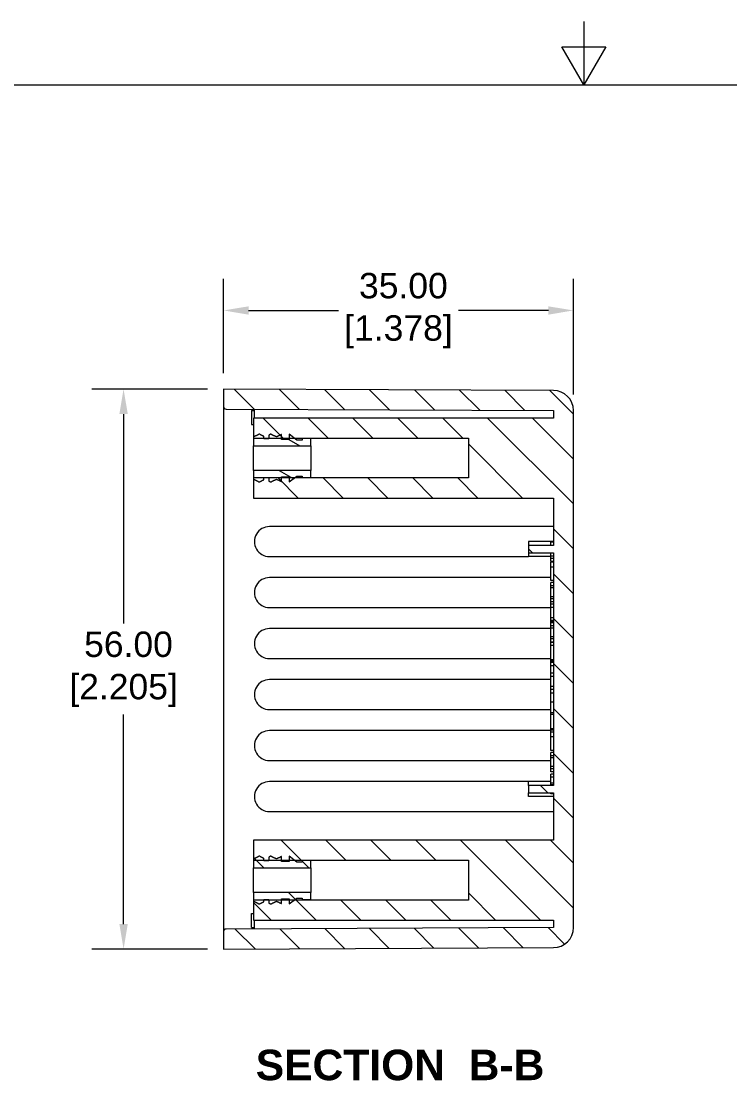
# Model space of a CAD drawing. Header units: millimetres. Extents: x 13 to 546, y 6 to 425.
# Drawn here: x 223.1 to 294, y 318.3 to 425.4 of the extents above; entities that cross this region are included whole.
import ezdxf

# ---------------------------------------------------------------- set-up
doc = ezdxf.new("R2010")
doc.units = ezdxf.units.MM
for name, color, linetype, lineweight in [('Dimension (ANSI)', 7, 'Continuous', 9), ('Hatch (ANSI)', 7, 'Continuous', 9), ('Sketch Geometry (ANSI)', 7, 'Continuous', 9), ('Symbol (ANSI)', 7, 'Continuous', 9), ('Visible (ANSI)', 7, 'Continuous', 18)]:
    doc.layers.add(name, color=color, linetype=linetype, lineweight=lineweight)
doc.styles.add('Label Text (ANSI)', font='ARIALBD.TTF')
doc.styles.add('Note Text (ANSI)', font='ARIAL.TTF')
doc.dimstyles.new('Default - mm (ANSI)', dxfattribs={"dimtxt": 2.54, "dimasz": 2.5, "dimexe": 3.175, "dimexo": 1.6002, "dimgap": 0.8, "dimtad": 0, "dimtih": 1, "dimtoh": 1, "dimrnd": 1e-08, "dimzin": 4, "dimdsep": 46, "dimtxsty": 'Note Text (ANSI)', "dimcen": 0.09, "dimdle": 10, "dimclrd": 256, "dimclre": 256, "dimclrt": 256, "dimadec": 1, "dimazin": 0, "dimtfac": 1.2, "dimtofl": 0, "dimtmove": 0, "dimatfit": 3, "dimfxl": 0, "dimtolj": 1, "dimtzin": 0, "dimlwd": -1, "dimlwe": -1, "dimarcsym": 0})
pattern_1 = [(315, (0, 0), (2.245064, 2.245064), [])]

# ---------------------------------------------------------------- blocks, each defined once
blk = doc.blocks.new('*D6')
at = {"layer": 'Defpoints', "color": 0}
for p in [(243.36, 396.55), (243.36, 388.69), (278.36, 386.55)]:
    blk.add_point(p, dxfattribs=at)
at = {"layer": 'Dimension (ANSI)'}
for p, q in [((243.36, 390.29), (243.36, 399.72)), ((278.36, 388.15), (278.36, 399.72)), ((245.86, 396.55), (254.87, 396.55)), ((275.86, 396.55), (266.85, 396.55))]:
    blk.add_line(p, q, dxfattribs=at)
for points in [[(245.86, 396.96), (245.86, 396.13), (243.36, 396.55)], [(275.86, 396.96), (275.86, 396.13), (278.36, 396.55)]]:
    blk.add_solid(points, dxfattribs=at)
at = {"layer": 'Dimension (ANSI)', "insert": (260.86, 400.3), "char_height": 2.54, "attachment_point": 2, "style": 'Note Text (ANSI)'}
blk.add_mtext('\\A1; 35.00\\P[1.378]', dxfattribs=at)
blk = doc.blocks.new('*D7')
at = {"layer": 'Defpoints', "color": 0}
for p in [(243.36, 388.69), (233.36, 332.69), (243.36, 332.69)]:
    blk.add_point(p, dxfattribs=at)
at = {"layer": 'Dimension (ANSI)'}
for p, q in [((241.76, 388.69), (230.19, 388.69)), ((233.36, 386.19), (233.36, 365.24)), ((233.36, 335.19), (233.36, 356.14)), ((241.76, 332.69), (230.19, 332.69))]:
    blk.add_line(p, q, dxfattribs=at)
for points in [[(232.94, 386.19), (233.78, 386.19), (233.36, 388.69)], [(232.94, 335.19), (233.78, 335.19), (233.36, 332.69)]]:
    blk.add_solid(points, dxfattribs=at)
at = {"layer": 'Dimension (ANSI)', "insert": (233.36, 364.44), "char_height": 2.54, "attachment_point": 2, "style": 'Note Text (ANSI)'}
blk.add_mtext('\\A1; 56.00\\P[2.205]', dxfattribs=at)
blk = doc.blocks.new('Borders Default Border')
at = {"layer": 'Sketch Geometry (ANSI)', "flags": 128}
for points in [[(279.4, 425.45), (279.4, 419.1), (277.2, 422.91), (281.6, 422.91), (279.4, 419.1)], [(19.05, 12.7), (19.05, 419.1), (539.75, 419.1), (539.75, 12.7), (19.05, 12.7)]]:
    blk.add_lwpolyline(points, dxfattribs=at)

msp = doc.modelspace()

# ---------------------------------------------------------------- hatches: boundary and pattern name
at = {"layer": 'Hatch (ANSI)'}
h = msp.add_hatch(dxfattribs=at)
h.set_pattern_fill('ANSI31', color=256, scale=25.4, angle=-90, style=0)
h.set_pattern_definition(pattern_1)
edge = h.paths.add_edge_path()
edge.add_ellipse((276.361, 334.834), major_axis=(0.009, -2), ratio=1, start_angle=0, end_angle=89.75)
edge.add_line((278.361, 334.834), (278.361, 335.842))
edge.add_line((278.361, 335.842), (278.361, 337.834))
edge.add_line((278.361, 337.834), (278.361, 339.584))
edge.add_line((278.361, 339.584), (278.361, 348.508))
edge.add_line((278.361, 348.508), (278.361, 372.404))
edge.add_line((278.361, 372.404), (278.361, 372.844))
edge.add_line((278.361, 372.844), (278.361, 373.053))
edge.add_line((278.361, 373.053), (278.361, 381.796))
edge.add_line((278.361, 381.796), (278.361, 383.546))
edge.add_line((278.361, 383.546), (278.361, 385.537))
edge.add_line((278.361, 385.537), (278.361, 386.546))
edge.add_ellipse((276.361, 386.546), major_axis=(2, 0), ratio=1, start_angle=0, end_angle=89.75)
edge.add_line((276.37, 388.546), (273.861, 388.557))
edge.add_line((273.861, 388.557), (248.611, 388.667))
edge.add_line((248.611, 388.667), (243.361, 388.69))
edge.add_line((243.361, 388.69), (243.361, 386.939))
edge.add_ellipse((243.611, 386.939), major_axis=(-0.25, 0), ratio=1, start_angle=0, end_angle=89.75)
edge.add_line((243.61, 386.689), (246.461, 386.676))
edge.add_line((246.461, 386.676), (247.961, 386.67))
edge.add_line((247.961, 386.67), (248.611, 386.667))
edge.add_line((248.611, 386.667), (273.861, 386.557))
edge.add_line((273.861, 386.557), (276.361, 386.546))
edge.add_line((276.361, 386.546), (276.361, 386.232))
edge.add_line((276.361, 386.232), (276.361, 385.79))
edge.add_line((276.361, 385.79), (273.861, 385.79))
edge.add_line((273.861, 385.79), (248.611, 385.79))
edge.add_line((248.611, 385.79), (246.457, 385.79))
edge.add_line((246.457, 385.79), (246.361, 385.79))
edge.add_line((246.361, 385.79), (246.361, 385.132))
edge.add_line((246.361, 385.132), (246.361, 384.14))
edge.add_line((246.361, 384.14), (246.361, 383.918))
edge.add_line((246.361, 383.918), (246.361, 383.911))
edge.add_line((246.361, 383.911), (246.361, 383.784))
edge.add_line((246.361, 383.784), (246.448, 383.784))
edge.add_line((246.448, 383.784), (247.089, 383.784))
edge.add_line((247.089, 383.784), (247.377, 383.784))
edge.add_line((247.377, 383.784), (247.885, 383.784))
edge.add_line((247.885, 383.784), (248.237, 383.784))
edge.add_line((248.237, 383.784), (248.611, 383.784))
edge.add_line((248.611, 383.784), (249.155, 383.784))
edge.add_line((249.155, 383.784), (249.917, 383.784))
edge.add_line((249.917, 383.784), (250.425, 383.784))
edge.add_line((250.425, 383.784), (267.861, 383.784))
edge.add_line((267.861, 383.784), (267.861, 381.796))
edge.add_line((267.861, 381.796), (267.861, 379.796))
edge.add_line((267.861, 379.796), (250.425, 379.796))
edge.add_line((250.425, 379.796), (249.917, 379.796))
edge.add_line((249.917, 379.796), (249.155, 379.796))
edge.add_line((249.155, 379.796), (249.077, 379.796))
edge.add_line((249.077, 379.796), (248.611, 379.796))
edge.add_line((248.611, 379.796), (247.929, 379.796))
edge.add_line((247.929, 379.796), (247.885, 379.796))
edge.add_line((247.885, 379.796), (247.377, 379.796))
edge.add_line((247.377, 379.796), (246.781, 379.796))
edge.add_line((246.781, 379.796), (246.431, 379.796))
edge.add_line((246.431, 379.796), (246.361, 379.796))
edge.add_line((246.361, 379.796), (246.361, 379.669))
edge.add_line((246.361, 379.669), (246.361, 379.661))
edge.add_line((246.361, 379.661), (246.361, 379.44))
edge.add_line((246.361, 379.44), (246.361, 377.79))
edge.add_line((246.361, 377.79), (246.422, 377.79))
edge.add_line((246.422, 377.79), (248.611, 377.79))
edge.add_line((248.611, 377.79), (273.861, 377.79))
edge.add_line((273.861, 377.79), (276.361, 377.79))
edge.add_line((276.361, 377.79), (276.361, 374.94))
edge.add_line((276.361, 374.94), (276.361, 373.44))
edge.add_line((276.361, 373.44), (276.361, 373.375))
edge.add_line((276.361, 373.375), (276.361, 373.053))
edge.add_line((276.361, 373.053), (276.111, 373.053))
edge.add_line((276.111, 373.053), (273.861, 373.053))
edge.add_line((273.861, 373.053), (273.861, 372.326))
edge.add_line((273.861, 372.326), (276.111, 372.326))
edge.add_line((276.111, 372.326), (276.361, 372.326))
edge.add_line((276.361, 372.326), (276.361, 372.223))
edge.add_line((276.361, 372.223), (276.361, 371.966))
edge.add_line((276.361, 371.966), (276.361, 371.94))
edge.add_line((276.361, 371.94), (276.361, 371.757))
edge.add_line((276.361, 371.757), (276.361, 371.448))
edge.add_line((276.361, 371.448), (276.361, 371.364))
edge.add_line((276.361, 371.364), (276.361, 370.898))
edge.add_line((276.361, 370.898), (276.361, 370.894))
edge.add_line((276.361, 370.894), (276.361, 370.08))
edge.add_line((276.361, 370.08), (276.361, 370.074))
edge.add_line((276.361, 370.074), (276.361, 369.84))
edge.add_line((276.361, 369.84), (276.361, 369.551))
edge.add_line((276.361, 369.551), (276.361, 369.332))
edge.add_line((276.361, 369.332), (276.361, 369.01))
edge.add_line((276.361, 369.01), (276.361, 368.801))
edge.add_line((276.361, 368.801), (276.361, 368.557))
edge.add_line((276.361, 368.557), (276.361, 368.293))
edge.add_line((276.361, 368.293), (276.361, 368.181))
edge.add_line((276.361, 368.181), (276.361, 367.923))
edge.add_line((276.361, 367.923), (276.361, 367.827))
edge.add_line((276.361, 367.827), (276.361, 367.824))
edge.add_line((276.361, 367.824), (276.361, 367.715))
edge.add_line((276.361, 367.715), (276.361, 367.405))
edge.add_line((276.361, 367.405), (276.361, 367.187))
edge.add_line((276.361, 367.187), (276.361, 367.009))
edge.add_line((276.361, 367.009), (276.361, 367.004))
edge.add_line((276.361, 367.004), (276.361, 366.902))
edge.add_line((276.361, 366.902), (276.361, 366.844))
edge.add_line((276.361, 366.844), (276.361, 366.84))
edge.add_line((276.361, 366.84), (276.361, 366.48))
edge.add_line((276.361, 366.48), (276.361, 366.014))
edge.add_line((276.361, 366.014), (276.361, 365.976))
edge.add_line((276.361, 365.976), (276.361, 365.827))
edge.add_line((276.361, 365.827), (276.361, 365.729))
edge.add_line((276.361, 365.729), (276.361, 365.671))
edge.add_line((276.361, 365.671), (276.361, 365.541))
edge.add_line((276.361, 365.541), (276.361, 365.415))
edge.add_line((276.361, 365.415), (276.361, 365.323))
edge.add_line((276.361, 365.323), (276.361, 365.001))
edge.add_line((276.361, 365.001), (276.361, 364.802))
edge.add_line((276.361, 364.802), (276.361, 364.792))
edge.add_line((276.361, 364.792), (276.361, 364.74))
edge.add_line((276.361, 364.74), (276.361, 364.653))
edge.add_line((276.361, 364.653), (276.361, 364.548))
edge.add_line((276.361, 364.548), (276.361, 364.388))
edge.add_line((276.361, 364.388), (276.361, 364.368))
edge.add_line((276.361, 364.368), (276.361, 364.171))
edge.add_line((276.361, 364.171), (276.361, 364.082))
edge.add_line((276.361, 364.082), (276.361, 364.033))
edge.add_line((276.361, 364.033), (276.361, 363.914))
edge.add_line((276.361, 363.914), (276.361, 363.757))
edge.add_line((276.361, 363.757), (276.361, 363.705))
edge.add_line((276.361, 363.705), (276.361, 363.396))
edge.add_line((276.361, 363.396), (276.361, 363.359))
edge.add_line((276.361, 363.359), (276.361, 363.336))
edge.add_line((276.361, 363.336), (276.361, 363.335))
edge.add_line((276.361, 363.335), (276.361, 363.092))
edge.add_line((276.361, 363.092), (276.361, 363.075))
edge.add_line((276.361, 363.075), (276.361, 363.053))
edge.add_line((276.361, 363.053), (276.361, 363.015))
edge.add_line((276.361, 363.015), (276.361, 362.649))
edge.add_line((276.361, 362.649), (276.361, 362.647))
edge.add_line((276.361, 362.647), (276.361, 362.643))
edge.add_line((276.361, 362.643), (276.361, 362.606))
edge.add_line((276.361, 362.606), (276.361, 362.275))
edge.add_line((276.361, 362.275), (276.361, 362.273))
edge.add_line((276.361, 362.273), (276.361, 362.198))
edge.add_line((276.361, 362.198), (276.361, 362.145))
edge.add_line((276.361, 362.145), (276.361, 362.138))
edge.add_line((276.361, 362.138), (276.361, 361.999))
edge.add_line((276.361, 361.999), (276.361, 361.959))
edge.add_line((276.361, 361.959), (276.361, 361.933))
edge.add_line((276.361, 361.933), (276.361, 361.903))
edge.add_line((276.361, 361.903), (276.361, 361.901))
edge.add_line((276.361, 361.901), (276.361, 361.74))
edge.add_line((276.361, 361.74), (276.361, 361.664))
edge.add_line((276.361, 361.664), (276.361, 361.614))
edge.add_line((276.361, 361.614), (276.361, 361.484))
edge.add_line((276.361, 361.484), (276.361, 361.358))
edge.add_line((276.361, 361.358), (276.361, 361.239))
edge.add_line((276.361, 361.239), (276.361, 361.005))
edge.add_line((276.361, 361.005), (276.361, 360.758))
edge.add_line((276.361, 360.758), (276.361, 360.755))
edge.add_line((276.361, 360.755), (276.361, 360.751))
edge.add_line((276.361, 360.751), (276.361, 360.686))
edge.add_line((276.361, 360.686), (276.361, 360.683))
edge.add_line((276.361, 360.683), (276.361, 360.571))
edge.add_line((276.361, 360.571), (276.361, 360.291))
edge.add_line((276.361, 360.291), (276.361, 360.244))
edge.add_line((276.361, 360.244), (276.361, 360.207))
edge.add_line((276.361, 360.207), (276.361, 360.109))
edge.add_line((276.361, 360.109), (276.361, 360.015))
edge.add_line((276.361, 360.015), (276.361, 360.006))
edge.add_line((276.361, 360.006), (276.361, 359.977))
edge.add_line((276.361, 359.977), (276.361, 359.974))
edge.add_line((276.361, 359.974), (276.361, 359.948))
edge.add_line((276.361, 359.948), (276.361, 359.763))
edge.add_line((276.361, 359.763), (276.361, 359.73))
edge.add_line((276.361, 359.73), (276.361, 359.728))
edge.add_line((276.361, 359.728), (276.361, 359.713))
edge.add_line((276.361, 359.713), (276.361, 359.692))
edge.add_line((276.361, 359.692), (276.361, 359.64))
edge.add_line((276.361, 359.64), (276.361, 359.514))
edge.add_line((276.361, 359.514), (276.361, 359.245))
edge.add_line((276.361, 359.245), (276.361, 359.232))
edge.add_line((276.361, 359.232), (276.361, 359.226))
edge.add_line((276.361, 359.226), (276.361, 359.079))
edge.add_line((276.361, 359.079), (276.361, 359.042))
edge.add_line((276.361, 359.042), (276.361, 359.009))
edge.add_line((276.361, 359.009), (276.361, 358.932))
edge.add_line((276.361, 358.932), (276.361, 358.93))
edge.add_line((276.361, 358.93), (276.361, 358.92))
edge.add_line((276.361, 358.92), (276.361, 358.815))
edge.add_line((276.361, 358.815), (276.361, 358.802))
edge.add_line((276.361, 358.802), (276.361, 358.801))
edge.add_line((276.361, 358.801), (276.361, 358.645))
edge.add_line((276.361, 358.645), (276.361, 358.483))
edge.add_line((276.361, 358.483), (276.361, 358.477))
edge.add_line((276.361, 358.477), (276.361, 358.475))
edge.add_line((276.361, 358.475), (276.361, 358.425))
edge.add_line((276.361, 358.425), (276.361, 358.32))
edge.add_line((276.361, 358.32), (276.361, 358.267))
edge.add_line((276.361, 358.267), (276.361, 358.245))
edge.add_line((276.361, 358.245), (276.361, 358.146))
edge.add_line((276.361, 358.146), (276.361, 358.133))
edge.add_line((276.361, 358.133), (276.361, 357.974))
edge.add_line((276.361, 357.974), (276.361, 357.97))
edge.add_line((276.361, 357.97), (276.361, 357.898))
edge.add_line((276.361, 357.898), (276.361, 357.875))
edge.add_line((276.361, 357.875), (276.361, 357.671))
edge.add_line((276.361, 357.671), (276.361, 357.668))
edge.add_line((276.361, 357.668), (276.361, 357.539))
edge.add_line((276.361, 357.539), (276.361, 357.428))
edge.add_line((276.361, 357.428), (276.361, 357.376))
edge.add_line((276.361, 357.376), (276.361, 357.254))
edge.add_line((276.361, 357.254), (276.361, 357.036))
edge.add_line((276.361, 357.036), (276.361, 357.02))
edge.add_line((276.361, 357.02), (276.361, 356.781))
edge.add_line((276.361, 356.781), (276.361, 356.723))
edge.add_line((276.361, 356.723), (276.361, 356.713))
edge.add_line((276.361, 356.713), (276.361, 356.64))
edge.add_line((276.361, 356.64), (276.361, 356.504))
edge.add_line((276.361, 356.504), (276.361, 356.306))
edge.add_line((276.361, 356.306), (276.361, 356.26))
edge.add_line((276.361, 356.26), (276.361, 356.142))
edge.add_line((276.361, 356.142), (276.361, 356.066))
edge.add_line((276.361, 356.066), (276.361, 355.884))
edge.add_line((276.361, 355.884), (276.361, 355.627))
edge.add_line((276.361, 355.627), (276.361, 355.418))
edge.add_line((276.361, 355.418), (276.361, 355.108))
edge.add_line((276.361, 355.108), (276.361, 355.009))
edge.add_line((276.361, 355.009), (276.361, 354.89))
edge.add_line((276.361, 354.89), (276.361, 354.703))
edge.add_line((276.361, 354.703), (276.361, 354.585))
edge.add_line((276.361, 354.585), (276.361, 354.54))
edge.add_line((276.361, 354.54), (276.361, 354.371))
edge.add_line((276.361, 354.371), (276.361, 353.905))
edge.add_line((276.361, 353.905), (276.361, 353.902))
edge.add_line((276.361, 353.902), (276.361, 353.526))
edge.add_line((276.361, 353.526), (276.361, 353.22))
edge.add_line((276.361, 353.22), (276.361, 353.087))
edge.add_line((276.361, 353.087), (276.361, 353.081))
edge.add_line((276.361, 353.081), (276.361, 352.558))
edge.add_line((276.361, 352.558), (276.361, 352.34))
edge.add_line((276.361, 352.34), (276.361, 352.017))
edge.add_line((276.361, 352.017), (276.361, 351.808))
edge.add_line((276.361, 351.808), (276.361, 351.564))
edge.add_line((276.361, 351.564), (276.361, 351.54))
edge.add_line((276.361, 351.54), (276.361, 351.188))
edge.add_line((276.361, 351.188), (276.361, 350.931))
edge.add_line((276.361, 350.931), (276.361, 350.722))
edge.add_line((276.361, 350.722), (276.361, 350.412))
edge.add_line((276.361, 350.412), (276.361, 350.194))
edge.add_line((276.361, 350.194), (276.361, 349.889))
edge.add_line((276.361, 349.889), (276.361, 349.769))
edge.add_line((276.361, 349.769), (276.361, 349.44))
edge.add_line((276.361, 349.44), (276.361, 349.289))
edge.add_line((276.361, 349.289), (276.361, 349.214))
edge.add_line((276.361, 349.214), (276.361, 349.102))
edge.add_line((276.361, 349.102), (276.361, 349.053))
edge.add_line((276.361, 349.053), (276.111, 349.053))
edge.add_line((276.111, 349.053), (273.861, 349.053))
edge.add_line((273.861, 349.053), (273.861, 348.326))
edge.add_line((273.861, 348.326), (276.111, 348.326))
edge.add_line((276.111, 348.326), (276.361, 348.326))
edge.add_line((276.361, 348.326), (276.361, 348.222))
edge.add_line((276.361, 348.222), (276.361, 347.94))
edge.add_line((276.361, 347.94), (276.361, 346.44))
edge.add_line((276.361, 346.44), (276.361, 343.59))
edge.add_line((276.361, 343.59), (276.111, 343.59))
edge.add_line((276.111, 343.59), (273.861, 343.59))
edge.add_line((273.861, 343.59), (248.611, 343.59))
edge.add_line((248.611, 343.59), (246.361, 343.59))
edge.add_line((246.361, 343.59), (246.361, 341.94))
edge.add_line((246.361, 341.94), (246.361, 341.718))
edge.add_line((246.361, 341.718), (246.361, 341.711))
edge.add_line((246.361, 341.711), (246.361, 341.584))
edge.add_line((246.361, 341.584), (247.089, 341.584))
edge.add_line((247.089, 341.584), (247.377, 341.584))
edge.add_line((247.377, 341.584), (247.885, 341.584))
edge.add_line((247.885, 341.584), (248.237, 341.584))
edge.add_line((248.237, 341.584), (248.611, 341.584))
edge.add_line((248.611, 341.584), (249.155, 341.584))
edge.add_line((249.155, 341.584), (249.917, 341.584))
edge.add_line((249.917, 341.584), (250.425, 341.584))
edge.add_line((250.425, 341.584), (267.861, 341.584))
edge.add_line((267.861, 341.584), (267.861, 339.584))
edge.add_line((267.861, 339.584), (267.861, 337.596))
edge.add_line((267.861, 337.596), (250.425, 337.596))
edge.add_line((250.425, 337.596), (249.917, 337.596))
edge.add_line((249.917, 337.596), (249.155, 337.596))
edge.add_line((249.155, 337.596), (249.077, 337.596))
edge.add_line((249.077, 337.596), (248.611, 337.596))
edge.add_line((248.611, 337.596), (247.929, 337.596))
edge.add_line((247.929, 337.596), (247.885, 337.596))
edge.add_line((247.885, 337.596), (247.377, 337.596))
edge.add_line((247.377, 337.596), (246.781, 337.596))
edge.add_line((246.781, 337.596), (246.361, 337.596))
edge.add_line((246.361, 337.596), (246.361, 337.469))
edge.add_line((246.361, 337.469), (246.361, 337.461))
edge.add_line((246.361, 337.461), (246.361, 337.24))
edge.add_line((246.361, 337.24), (246.361, 336.248))
edge.add_line((246.361, 336.248), (246.361, 335.59))
edge.add_line((246.361, 335.59), (246.457, 335.59))
edge.add_line((246.457, 335.59), (248.611, 335.59))
edge.add_line((248.611, 335.59), (273.861, 335.59))
edge.add_line((273.861, 335.59), (276.111, 335.59))
edge.add_line((276.111, 335.59), (276.361, 335.59))
edge.add_line((276.361, 335.59), (276.361, 335.148))
edge.add_line((276.361, 335.148), (276.361, 334.834))
edge.add_line((276.361, 334.834), (276.111, 334.833))
edge.add_line((276.111, 334.833), (273.861, 334.823))
edge.add_line((273.861, 334.823), (247.961, 334.71))
edge.add_line((247.961, 334.71), (246.461, 334.703))
edge.add_line((246.461, 334.703), (246.234, 334.702))
edge.add_line((246.234, 334.702), (243.61, 334.691))
edge.add_ellipse((243.611, 334.441), major_axis=(-0.001, 0.25), ratio=1, start_angle=0, end_angle=89.75)
edge.add_line((243.361, 334.441), (243.361, 332.69))
edge.add_line((243.361, 332.69), (246.225, 332.702))
edge.add_line((246.225, 332.702), (246.47, 332.703))
edge.add_line((246.47, 332.703), (273.861, 332.823))
edge.add_line((273.861, 332.823), (276.111, 332.833))
edge.add_line((276.111, 332.833), (276.37, 332.834))
h = msp.add_hatch(dxfattribs=at)
h.set_pattern_fill('ANSI31', color=256, scale=25.4, angle=-75, style=0)
h.set_pattern_definition([(330, (0, 0), (1.5875, 2.74963), [])])
edge = h.paths.add_edge_path()
edge.add_spline(control_points=[(246.361, 379.669), (246.473, 379.626), (246.582, 379.578), (246.758, 379.49), (246.825, 379.453), (246.891, 379.415)], knot_values=[-0.0588992, -0.0588992, -0.0588992, -0.0588992, -0.0229565, -0.0229565, 0, 0, 0, 0], degree=3, periodic=0)
edge.add_line((246.891, 379.415), (246.978, 379.415))
edge.add_spline(control_points=[(246.978, 379.415), (247.107, 379.49), (247.24, 379.556), (247.377, 379.615)], knot_values=[-0.0446488, -0.0446488, -0.0446488, -0.0446488, 0, 0, 0, 0], degree=3, periodic=0)
edge.add_line((247.377, 379.615), (247.377, 379.624))
edge.add_line((247.377, 379.624), (247.377, 379.648))
edge.add_line((247.377, 379.648), (247.377, 379.75))
edge.add_line((247.377, 379.75), (247.377, 379.796))
edge.add_line((247.377, 379.796), (247.377, 379.859))
edge.add_line((247.377, 379.859), (247.885, 379.859))
edge.add_line((247.885, 379.859), (247.885, 379.851))
edge.add_line((247.885, 379.851), (247.885, 379.811))
edge.add_line((247.885, 379.811), (247.885, 379.796))
edge.add_line((247.885, 379.796), (247.885, 379.78))
edge.add_line((247.885, 379.78), (247.885, 379.68))
edge.add_line((247.885, 379.68), (247.885, 379.502))
edge.add_line((247.885, 379.502), (247.885, 379.5))
edge.add_spline(control_points=[(247.885, 379.5), (247.937, 379.473), (247.989, 379.445), (248.039, 379.415)], knot_values=[-0.0176522, -0.0176522, -0.0176522, -0.0176522, 0, 0, 0, 0], degree=3, periodic=0)
edge.add_line((248.039, 379.415), (248.127, 379.415))
edge.add_spline(control_points=[(248.127, 379.415), (248.223, 379.471), (248.322, 379.523), (248.5, 379.605), (248.578, 379.638), (248.657, 379.669)], knot_values=[-0.058896, -0.058896, -0.058896, -0.058896, -0.0254495, -0.0254495, 0, 0, 0, 0], degree=3, periodic=0)
edge.add_spline(control_points=[(248.657, 379.669), (248.751, 379.632), (248.844, 379.592), (249.01, 379.513), (249.083, 379.475), (249.155, 379.434)], knot_values=[-0.0551246, -0.0551246, -0.0551246, -0.0551246, -0.0247734, -0.0247734, 0, 0, 0, 0], degree=3, periodic=0)
edge.add_line((249.155, 379.434), (249.155, 379.508))
edge.add_line((249.155, 379.508), (249.155, 379.525))
edge.add_line((249.155, 379.525), (249.155, 379.688))
edge.add_line((249.155, 379.688), (249.155, 379.796))
edge.add_line((249.155, 379.796), (249.155, 379.824))
edge.add_line((249.155, 379.824), (249.155, 379.856))
edge.add_line((249.155, 379.856), (249.155, 379.88))
edge.add_line((249.155, 379.88), (249.155, 379.923))
edge.add_line((249.155, 379.923), (249.917, 379.923))
edge.add_line((249.917, 379.923), (249.917, 379.796))
edge.add_line((249.917, 379.796), (249.917, 379.415))
edge.add_line((249.917, 379.415), (250.425, 379.796))
edge.add_line((250.425, 379.796), (250.679, 379.986))
edge.add_line((250.679, 379.986), (251.212, 379.986))
edge.add_line((251.212, 379.986), (251.212, 379.834))
edge.add_line((251.212, 379.834), (252.101, 379.834))
edge.add_line((252.101, 379.834), (252.101, 380.558))
edge.add_line((252.101, 380.558), (246.361, 380.558))
edge.add_line((246.361, 380.558), (246.361, 380.543))
edge.add_line((246.361, 380.543), (246.361, 380.131))
edge.add_line((246.361, 380.131), (246.361, 380.091))
edge.add_line((246.361, 380.091), (246.361, 380.074))
edge.add_line((246.361, 380.074), (246.361, 379.796))
edge.add_line((246.361, 379.796), (246.361, 379.773))
edge.add_line((246.361, 379.773), (246.361, 379.687))
edge.add_line((246.361, 379.687), (246.361, 379.669))
edge = h.paths.add_edge_path()
edge.add_spline(control_points=[(246.891, 384.165), (246.789, 384.105), (246.683, 384.05), (246.505, 383.969), (246.433, 383.939), (246.361, 383.911)], knot_values=[-0.0588987, -0.0588987, -0.0588987, -0.0588987, -0.0232466, -0.0232466, 0, 0, 0, 0], degree=3, periodic=0)
edge.add_line((246.361, 383.911), (246.361, 383.893))
edge.add_line((246.361, 383.893), (246.361, 383.807))
edge.add_line((246.361, 383.807), (246.361, 383.784))
edge.add_line((246.361, 383.784), (246.361, 383.506))
edge.add_line((246.361, 383.506), (246.361, 383.489))
edge.add_line((246.361, 383.489), (246.361, 383.449))
edge.add_line((246.361, 383.449), (246.361, 383.036))
edge.add_line((246.361, 383.036), (246.361, 383.022))
edge.add_line((246.361, 383.022), (252.101, 383.022))
edge.add_line((252.101, 383.022), (252.101, 383.746))
edge.add_line((252.101, 383.746), (251.212, 383.746))
edge.add_line((251.212, 383.746), (251.212, 383.593))
edge.add_line((251.212, 383.593), (250.679, 383.593))
edge.add_line((250.679, 383.593), (250.425, 383.784))
edge.add_line((250.425, 383.784), (249.917, 384.165))
edge.add_line((249.917, 384.165), (249.917, 383.784))
edge.add_line((249.917, 383.784), (249.917, 383.657))
edge.add_line((249.917, 383.657), (249.155, 383.657))
edge.add_line((249.155, 383.657), (249.155, 383.659))
edge.add_line((249.155, 383.659), (249.155, 383.664))
edge.add_line((249.155, 383.664), (249.155, 383.699))
edge.add_line((249.155, 383.699), (249.155, 383.784))
edge.add_line((249.155, 383.784), (249.155, 383.877))
edge.add_line((249.155, 383.877), (249.155, 384.023))
edge.add_line((249.155, 384.023), (249.155, 384.042))
edge.add_line((249.155, 384.042), (249.155, 384.146))
edge.add_spline(control_points=[(249.155, 384.146), (249.069, 384.097), (248.981, 384.052), (248.814, 383.974), (248.736, 383.941), (248.657, 383.911)], knot_values=[-0.0551203, -0.0551203, -0.0551203, -0.0551203, -0.0254495, -0.0254495, 0, 0, 0, 0], degree=3, periodic=0)
edge.add_spline(control_points=[(248.657, 383.911), (248.55, 383.952), (248.446, 383.997), (248.27, 384.084), (248.197, 384.123), (248.127, 384.165)], knot_values=[-0.0588991, -0.0588991, -0.0588991, -0.0588991, -0.0246339, -0.0246339, 0, 0, 0, 0], degree=3, periodic=0)
edge.add_line((248.127, 384.165), (248.039, 384.165))
edge.add_spline(control_points=[(248.039, 384.165), (247.989, 384.135), (247.937, 384.107), (247.885, 384.079)], knot_values=[-0.0176519, -0.0176519, -0.0176519, -0.0176519, 0, 0, 0, 0], degree=3, periodic=0)
edge.add_line((247.885, 384.079), (247.885, 384.015))
edge.add_line((247.885, 384.015), (247.885, 383.995))
edge.add_line((247.885, 383.995), (247.885, 383.863))
edge.add_line((247.885, 383.863), (247.885, 383.784))
edge.add_line((247.885, 383.784), (247.885, 383.72))
edge.add_line((247.885, 383.72), (247.377, 383.72))
edge.add_line((247.377, 383.72), (247.377, 383.782))
edge.add_line((247.377, 383.782), (247.377, 383.784))
edge.add_line((247.377, 383.784), (247.377, 383.852))
edge.add_line((247.377, 383.852), (247.377, 383.879))
edge.add_line((247.377, 383.879), (247.377, 383.909))
edge.add_line((247.377, 383.909), (247.377, 383.964))
edge.add_spline(control_points=[(247.377, 383.964), (247.24, 384.023), (247.107, 384.089), (246.978, 384.165)], knot_values=[-0.0446613, -0.0446613, -0.0446613, -0.0446613, 0, 0, 0, 0], degree=3, periodic=0)
edge.add_line((246.978, 384.165), (246.891, 384.165))
h = msp.add_hatch(dxfattribs=at)
h.set_pattern_fill('ANSI31', color=256, scale=25.4, angle=-90, style=0)
h.set_pattern_definition(pattern_1)
edge = h.paths.add_edge_path()
edge.add_spline(control_points=[(246.361, 337.469), (246.473, 337.426), (246.582, 337.378), (246.758, 337.29), (246.825, 337.253), (246.891, 337.215)], knot_values=[-0.0588992, -0.0588992, -0.0588992, -0.0588992, -0.0229565, -0.0229565, 0, 0, 0, 0], degree=3, periodic=0)
edge.add_line((246.891, 337.215), (246.978, 337.215))
edge.add_spline(control_points=[(246.978, 337.215), (247.107, 337.29), (247.24, 337.356), (247.377, 337.415)], knot_values=[-0.0446488, -0.0446488, -0.0446488, -0.0446488, 0, 0, 0, 0], degree=3, periodic=0)
edge.add_line((247.377, 337.415), (247.377, 337.424))
edge.add_line((247.377, 337.424), (247.377, 337.448))
edge.add_line((247.377, 337.448), (247.377, 337.55))
edge.add_line((247.377, 337.55), (247.377, 337.596))
edge.add_line((247.377, 337.596), (247.377, 337.659))
edge.add_line((247.377, 337.659), (247.885, 337.659))
edge.add_line((247.885, 337.659), (247.885, 337.651))
edge.add_line((247.885, 337.651), (247.885, 337.611))
edge.add_line((247.885, 337.611), (247.885, 337.596))
edge.add_line((247.885, 337.596), (247.885, 337.58))
edge.add_line((247.885, 337.58), (247.885, 337.48))
edge.add_line((247.885, 337.48), (247.885, 337.302))
edge.add_line((247.885, 337.302), (247.885, 337.3))
edge.add_spline(control_points=[(247.885, 337.3), (247.937, 337.273), (247.989, 337.245), (248.039, 337.215)], knot_values=[-0.0176522, -0.0176522, -0.0176522, -0.0176522, 0, 0, 0, 0], degree=3, periodic=0)
edge.add_line((248.039, 337.215), (248.127, 337.215))
edge.add_spline(control_points=[(248.127, 337.215), (248.223, 337.271), (248.322, 337.323), (248.5, 337.405), (248.578, 337.438), (248.657, 337.469)], knot_values=[-0.058896, -0.058896, -0.058896, -0.058896, -0.0254495, -0.0254495, 0, 0, 0, 0], degree=3, periodic=0)
edge.add_spline(control_points=[(248.657, 337.469), (248.751, 337.432), (248.844, 337.392), (249.01, 337.313), (249.083, 337.275), (249.155, 337.234)], knot_values=[-0.0551246, -0.0551246, -0.0551246, -0.0551246, -0.0247734, -0.0247734, 0, 0, 0, 0], degree=3, periodic=0)
edge.add_line((249.155, 337.234), (249.155, 337.308))
edge.add_line((249.155, 337.308), (249.155, 337.325))
edge.add_line((249.155, 337.325), (249.155, 337.488))
edge.add_line((249.155, 337.488), (249.155, 337.596))
edge.add_line((249.155, 337.596), (249.155, 337.624))
edge.add_line((249.155, 337.624), (249.155, 337.656))
edge.add_line((249.155, 337.656), (249.155, 337.68))
edge.add_line((249.155, 337.68), (249.155, 337.723))
edge.add_line((249.155, 337.723), (249.917, 337.723))
edge.add_line((249.917, 337.723), (249.917, 337.596))
edge.add_line((249.917, 337.596), (249.917, 337.215))
edge.add_line((249.917, 337.215), (250.425, 337.596))
edge.add_line((250.425, 337.596), (250.679, 337.786))
edge.add_line((250.679, 337.786), (251.212, 337.786))
edge.add_line((251.212, 337.786), (251.212, 337.634))
edge.add_line((251.212, 337.634), (252.101, 337.634))
edge.add_line((252.101, 337.634), (252.101, 338.358))
edge.add_line((252.101, 338.358), (246.361, 338.358))
edge.add_line((246.361, 338.358), (246.361, 338.343))
edge.add_line((246.361, 338.343), (246.361, 337.931))
edge.add_line((246.361, 337.931), (246.361, 337.891))
edge.add_line((246.361, 337.891), (246.361, 337.874))
edge.add_line((246.361, 337.874), (246.361, 337.596))
edge.add_line((246.361, 337.596), (246.361, 337.573))
edge.add_line((246.361, 337.573), (246.361, 337.487))
edge.add_line((246.361, 337.487), (246.361, 337.469))
edge = h.paths.add_edge_path()
edge.add_spline(control_points=[(246.891, 341.965), (246.789, 341.905), (246.683, 341.85), (246.505, 341.769), (246.433, 341.739), (246.361, 341.711)], knot_values=[-0.0588987, -0.0588987, -0.0588987, -0.0588987, -0.0232466, -0.0232466, 0, 0, 0, 0], degree=3, periodic=0)
edge.add_line((246.361, 341.711), (246.361, 341.693))
edge.add_line((246.361, 341.693), (246.361, 341.607))
edge.add_line((246.361, 341.607), (246.361, 341.584))
edge.add_line((246.361, 341.584), (246.361, 341.306))
edge.add_line((246.361, 341.306), (246.361, 341.289))
edge.add_line((246.361, 341.289), (246.361, 341.249))
edge.add_line((246.361, 341.249), (246.361, 340.836))
edge.add_line((246.361, 340.836), (246.361, 340.822))
edge.add_line((246.361, 340.822), (252.101, 340.822))
edge.add_line((252.101, 340.822), (252.101, 341.546))
edge.add_line((252.101, 341.546), (251.212, 341.546))
edge.add_line((251.212, 341.546), (251.212, 341.393))
edge.add_line((251.212, 341.393), (250.679, 341.393))
edge.add_line((250.679, 341.393), (250.425, 341.584))
edge.add_line((250.425, 341.584), (249.917, 341.965))
edge.add_line((249.917, 341.965), (249.917, 341.584))
edge.add_line((249.917, 341.584), (249.917, 341.457))
edge.add_line((249.917, 341.457), (249.155, 341.457))
edge.add_line((249.155, 341.457), (249.155, 341.459))
edge.add_line((249.155, 341.459), (249.155, 341.464))
edge.add_line((249.155, 341.464), (249.155, 341.499))
edge.add_line((249.155, 341.499), (249.155, 341.584))
edge.add_line((249.155, 341.584), (249.155, 341.677))
edge.add_line((249.155, 341.677), (249.155, 341.823))
edge.add_line((249.155, 341.823), (249.155, 341.842))
edge.add_line((249.155, 341.842), (249.155, 341.946))
edge.add_spline(control_points=[(249.155, 341.946), (249.069, 341.897), (248.981, 341.852), (248.814, 341.774), (248.736, 341.741), (248.657, 341.711)], knot_values=[-0.0551203, -0.0551203, -0.0551203, -0.0551203, -0.0254495, -0.0254495, 0, 0, 0, 0], degree=3, periodic=0)
edge.add_spline(control_points=[(248.657, 341.711), (248.55, 341.752), (248.446, 341.797), (248.27, 341.884), (248.197, 341.923), (248.127, 341.965)], knot_values=[-0.0588991, -0.0588991, -0.0588991, -0.0588991, -0.0246339, -0.0246339, 0, 0, 0, 0], degree=3, periodic=0)
edge.add_line((248.127, 341.965), (248.039, 341.965))
edge.add_spline(control_points=[(248.039, 341.965), (247.989, 341.935), (247.937, 341.907), (247.885, 341.879)], knot_values=[-0.0176519, -0.0176519, -0.0176519, -0.0176519, 0, 0, 0, 0], degree=3, periodic=0)
edge.add_line((247.885, 341.879), (247.885, 341.815))
edge.add_line((247.885, 341.815), (247.885, 341.795))
edge.add_line((247.885, 341.795), (247.885, 341.663))
edge.add_line((247.885, 341.663), (247.885, 341.584))
edge.add_line((247.885, 341.584), (247.885, 341.52))
edge.add_line((247.885, 341.52), (247.377, 341.52))
edge.add_line((247.377, 341.52), (247.377, 341.582))
edge.add_line((247.377, 341.582), (247.377, 341.584))
edge.add_line((247.377, 341.584), (247.377, 341.652))
edge.add_line((247.377, 341.652), (247.377, 341.679))
edge.add_line((247.377, 341.679), (247.377, 341.709))
edge.add_line((247.377, 341.709), (247.377, 341.764))
edge.add_spline(control_points=[(247.377, 341.764), (247.24, 341.823), (247.107, 341.889), (246.978, 341.965)], knot_values=[-0.0446613, -0.0446613, -0.0446613, -0.0446613, 0, 0, 0, 0], degree=3, periodic=0)
edge.add_line((246.978, 341.965), (246.891, 341.965))

# ---------------------------------------------------------------- linework, layer by layer
at = {"layer": 'Visible (ANSI)'}
for p, q in [((276.37, 388.546), (243.361, 388.69)), ((243.361, 388.69), (243.361, 386.939)), ((243.361, 386.939), (243.361, 334.441)), ((243.61, 386.689), (276.361, 386.546)), ((246.457, 385.79), (246.461, 386.676)), ((246.161, 386.546), (246.46, 386.546)), ((246.161, 386.546), (246.161, 385.132)), ((276.361, 385.79), (246.361, 385.79)), ((246.361, 385.79), (246.361, 383.784)), ((276.361, 386.546), (276.361, 385.79)), ((278.361, 334.834), (278.361, 386.546)), ((246.161, 385.132), (246.361, 385.132)), ((246.361, 383.911), (246.361, 383.022)), ((246.361, 383.784), (267.861, 383.784)), ((246.978, 384.165), (246.891, 384.165)), ((247.377, 383.72), (247.377, 383.964)), ((247.885, 383.72), (247.377, 383.72)), ((247.885, 384.079), (247.885, 383.72)), ((248.127, 384.165), (248.039, 384.165)), ((249.155, 383.657), (249.155, 384.146)), ((249.917, 383.657), (249.155, 383.657)), ((250.679, 383.593), (249.917, 384.165)), ((249.917, 384.165), (249.917, 383.657)), ((251.212, 383.593), (250.679, 383.593)), ((252.101, 383.746), (251.212, 383.746)), ((251.212, 383.746), (251.212, 383.593)), ((252.101, 383.022), (252.101, 383.746)), ((267.861, 383.784), (267.861, 379.796)), ((246.361, 383.022), (252.101, 383.022)), ((246.361, 380.558), (246.361, 383.022)), ((252.101, 383.022), (252.101, 380.558)), ((252.101, 380.558), (246.361, 380.558)), ((246.361, 380.558), (246.361, 379.669)), ((252.101, 379.834), (252.101, 380.558)), ((267.861, 379.796), (246.361, 379.796)), ((246.361, 379.796), (246.361, 377.79)), ((246.891, 379.415), (246.978, 379.415)), ((247.377, 379.615), (247.377, 379.859)), ((247.377, 379.859), (247.885, 379.859)), ((247.885, 379.859), (247.885, 379.5)), ((248.039, 379.415), (248.127, 379.415)), ((249.155, 379.434), (249.155, 379.923)), ((249.155, 379.923), (249.917, 379.923)), ((249.917, 379.415), (250.679, 379.986)), ((249.917, 379.923), (249.917, 379.415)), ((250.679, 379.986), (251.212, 379.986)), ((251.212, 379.986), (251.212, 379.834)), ((251.212, 379.834), (252.101, 379.834)), ((246.361, 377.79), (276.361, 377.79)), ((276.361, 377.79), (276.361, 373.053)), ((276.361, 374.94), (247.956, 374.94)), ((276.361, 373.44), (273.861, 373.44)), ((273.861, 373.44), (273.861, 373.053)), ((276.361, 373.053), (273.861, 373.053)), ((273.861, 373.053), (273.861, 372.326)), ((276.111, 373.053), (276.111, 373.375)), ((276.361, 373.375), (276.111, 373.375)), ((247.956, 371.94), (273.861, 371.94)), ((273.861, 372.326), (276.361, 372.326)), ((273.861, 372.326), (273.861, 371.94)), ((276.111, 371.94), (273.861, 371.94)), ((276.111, 371.966), (276.111, 372.326)), ((276.111, 371.757), (276.111, 371.966)), ((276.361, 371.966), (276.111, 371.966)), ((276.111, 371.448), (276.111, 371.757)), ((276.361, 371.757), (276.111, 371.757)), ((276.361, 372.326), (276.361, 349.053)), ((276.361, 371.448), (276.111, 371.448)), ((276.111, 370.894), (276.111, 371.364)), ((276.361, 371.364), (276.111, 371.364)), ((276.111, 370.08), (276.111, 370.894)), ((276.361, 370.894), (276.111, 370.894)), ((276.111, 369.84), (247.956, 369.84)), ((276.111, 369.551), (276.111, 370.08)), ((276.361, 369.551), (276.111, 369.551)), ((276.111, 369.01), (276.111, 369.332)), ((276.361, 369.332), (276.111, 369.332)), ((276.111, 368.801), (276.111, 369.01)), ((276.361, 369.01), (276.111, 369.01)), ((276.111, 367.923), (276.111, 368.801)), ((276.361, 368.801), (276.111, 368.801)), ((276.111, 367.715), (276.111, 367.923)), ((276.361, 367.923), (276.111, 367.923)), ((276.111, 367.405), (276.111, 367.715)), ((276.361, 367.715), (276.111, 367.715)), ((276.111, 367.187), (276.111, 367.405)), ((276.361, 367.405), (276.111, 367.405)), ((247.956, 366.84), (276.111, 366.84)), ((276.111, 366.844), (276.111, 367.187)), ((276.361, 367.187), (276.111, 367.187)), ((276.111, 365.827), (276.111, 366.844)), ((276.361, 366.844), (276.111, 366.844)), ((276.111, 365.541), (276.111, 365.827)), ((276.361, 365.827), (276.111, 365.827)), ((276.111, 365.415), (276.111, 365.541)), ((276.361, 365.541), (276.111, 365.541)), ((276.111, 365.323), (276.111, 365.415)), ((276.361, 365.415), (276.111, 365.415)), ((276.111, 365.001), (276.111, 365.323)), ((276.361, 365.323), (276.111, 365.323)), ((276.111, 364.74), (247.956, 364.74)), ((276.111, 364.792), (276.111, 365.001)), ((276.361, 365.001), (276.111, 365.001)), ((276.111, 363.914), (276.111, 364.792)), ((276.361, 364.792), (276.111, 364.792)), ((276.111, 363.705), (276.111, 363.914)), ((276.361, 363.914), (276.111, 363.914)), ((276.111, 363.396), (276.111, 363.705)), ((276.361, 363.705), (276.111, 363.705)), ((276.111, 363.359), (276.111, 363.396)), ((276.361, 363.396), (276.111, 363.396)), ((276.111, 363.053), (276.111, 363.359)), ((276.361, 363.359), (276.111, 363.359)), ((276.111, 362.643), (276.111, 363.053)), ((276.361, 363.053), (276.111, 363.053)), ((276.111, 361.903), (276.111, 362.643)), ((247.956, 361.74), (276.111, 361.74)), ((276.111, 361.614), (276.111, 361.903)), ((276.111, 361.484), (276.111, 361.614)), ((276.361, 361.614), (276.111, 361.614)), ((276.111, 361.358), (276.111, 361.484)), ((276.361, 361.484), (276.111, 361.484)), ((276.111, 361.005), (276.111, 361.358)), ((276.361, 361.358), (276.111, 361.358)), ((276.111, 360.751), (276.111, 361.005)), ((276.361, 361.005), (276.111, 361.005)), ((276.111, 360.291), (276.111, 360.751)), ((276.111, 359.948), (276.111, 360.291)), ((276.361, 360.291), (276.111, 360.291)), ((276.111, 358.93), (276.111, 359.948)), ((276.361, 359.948), (276.111, 359.948)), ((276.111, 359.64), (247.956, 359.64)), ((276.111, 358.645), (276.111, 358.93)), ((276.361, 358.93), (276.111, 358.93)), ((276.111, 358.477), (276.111, 358.645)), ((276.361, 358.645), (276.111, 358.645)), ((276.111, 358.267), (276.111, 358.477)), ((276.111, 357.376), (276.111, 358.267)), ((276.361, 358.267), (276.111, 358.267)), ((276.111, 356.306), (276.111, 357.376)), ((276.361, 357.376), (276.111, 357.376)), ((247.956, 356.64), (276.111, 356.64)), ((276.111, 356.142), (276.111, 356.306)), ((276.361, 356.306), (276.111, 356.306)), ((276.111, 354.703), (276.111, 356.142)), ((276.361, 356.142), (276.111, 356.142)), ((276.111, 354.54), (247.956, 354.54)), ((276.111, 354.585), (276.111, 354.703)), ((276.361, 354.703), (276.111, 354.703)), ((276.111, 354.371), (276.111, 354.585)), ((276.361, 354.585), (276.111, 354.585)), ((276.111, 353.902), (276.111, 354.371)), ((276.361, 354.371), (276.111, 354.371)), ((276.111, 353.087), (276.111, 353.902)), ((276.361, 353.902), (276.111, 353.902)), ((276.111, 352.558), (276.111, 353.087)), ((276.361, 352.558), (276.111, 352.558)), ((247.956, 351.54), (276.111, 351.54)), ((276.111, 352.017), (276.111, 352.34)), ((276.361, 352.34), (276.111, 352.34)), ((276.111, 351.808), (276.111, 352.017)), ((276.361, 352.017), (276.111, 352.017)), ((276.111, 350.931), (276.111, 351.808)), ((276.361, 351.808), (276.111, 351.808)), ((276.111, 350.722), (276.111, 350.931)), ((276.361, 350.931), (276.111, 350.931)), ((276.111, 350.412), (276.111, 350.722)), ((276.361, 350.722), (276.111, 350.722)), ((276.361, 350.412), (276.111, 350.412)), ((273.861, 349.44), (247.956, 349.44)), ((276.111, 349.44), (273.861, 349.44)), ((273.861, 349.053), (273.861, 349.44)), ((276.111, 349.889), (276.111, 350.194)), ((276.361, 350.194), (276.111, 350.194)), ((276.111, 349.289), (276.111, 349.889)), ((276.361, 349.889), (276.111, 349.889)), ((276.111, 349.102), (276.111, 349.289)), ((276.361, 349.289), (276.111, 349.289)), ((276.361, 349.053), (273.861, 349.053)), ((273.861, 349.053), (273.861, 348.326)), ((273.861, 348.326), (276.361, 348.326)), ((273.861, 347.94), (273.861, 348.326)), ((276.111, 349.053), (276.111, 349.102)), ((276.361, 349.102), (276.111, 349.102)), ((276.111, 348.222), (276.111, 348.326)), ((276.361, 348.222), (276.111, 348.222)), ((276.361, 348.326), (276.361, 343.59)), ((276.361, 347.94), (273.861, 347.94)), ((247.956, 346.44), (276.361, 346.44)), ((276.361, 343.59), (246.361, 343.59)), ((246.361, 343.59), (246.361, 341.584)), ((246.361, 341.711), (246.361, 340.822)), ((246.978, 341.965), (246.891, 341.965)), ((247.377, 341.52), (247.377, 341.764)), ((247.885, 341.879), (247.885, 341.52)), ((248.127, 341.965), (248.039, 341.965)), ((249.155, 341.457), (249.155, 341.946)), ((250.679, 341.393), (249.917, 341.965)), ((249.917, 341.965), (249.917, 341.457)), ((246.361, 341.584), (267.861, 341.584)), ((246.361, 340.822), (252.101, 340.822)), ((246.361, 338.358), (246.361, 340.822)), ((247.885, 341.52), (247.377, 341.52)), ((249.917, 341.457), (249.155, 341.457)), ((251.212, 341.393), (250.679, 341.393)), ((252.101, 341.546), (251.212, 341.546)), ((251.212, 341.546), (251.212, 341.393)), ((252.101, 340.822), (252.101, 341.546)), ((252.101, 340.822), (252.101, 338.358)), ((267.861, 341.584), (267.861, 337.596)), ((252.101, 338.358), (246.361, 338.358)), ((246.361, 338.358), (246.361, 337.469)), ((267.861, 337.596), (246.361, 337.596)), ((246.361, 337.596), (246.361, 335.59)), ((247.377, 337.415), (247.377, 337.659)), ((247.377, 337.659), (247.885, 337.659)), ((247.885, 337.659), (247.885, 337.3)), ((249.155, 337.234), (249.155, 337.723)), ((249.155, 337.723), (249.917, 337.723)), ((249.917, 337.215), (250.679, 337.786)), ((249.917, 337.723), (249.917, 337.215)), ((250.679, 337.786), (251.212, 337.786)), ((251.212, 337.786), (251.212, 337.634)), ((251.212, 337.634), (252.101, 337.634)), ((252.101, 337.634), (252.101, 338.358)), ((246.891, 337.215), (246.978, 337.215)), ((248.039, 337.215), (248.127, 337.215)), ((246.161, 336.248), (246.361, 336.248)), ((246.161, 334.834), (246.161, 336.248)), ((246.361, 335.59), (276.361, 335.59)), ((246.461, 334.703), (246.457, 335.59)), ((276.361, 335.59), (276.361, 334.834)), ((243.361, 334.441), (243.361, 332.69)), ((276.361, 334.834), (243.61, 334.691)), ((246.161, 334.834), (246.46, 334.834)), ((243.361, 332.69), (276.37, 332.834))]:
    msp.add_line(p, q, dxfattribs=at)
at = {"layer": 'Visible (ANSI)', "flags": 128}
for points in [[(246.891, 384.165), (246.87, 384.152), (246.849, 384.14), (246.827, 384.128), (246.806, 384.116), (246.784, 384.105), (246.763, 384.093), (246.741, 384.082), (246.719, 384.07), (246.697, 384.059), (246.675, 384.048), (246.653, 384.038), (246.631, 384.027), (246.609, 384.017), (246.587, 384.006), (246.564, 383.996), (246.542, 383.986), (246.52, 383.976), (246.497, 383.966), (246.475, 383.957), (246.452, 383.947), (246.429, 383.938), (246.406, 383.929), (246.384, 383.92), (246.361, 383.911)], [(247.377, 383.964), (247.36, 383.972), (247.343, 383.979), (247.326, 383.987), (247.309, 383.994), (247.292, 384.002), (247.275, 384.01), (247.258, 384.018), (247.241, 384.026), (247.225, 384.034), (247.208, 384.042), (247.191, 384.05), (247.175, 384.058), (247.158, 384.067), (247.141, 384.075), (247.125, 384.084), (247.108, 384.092), (247.092, 384.101), (247.076, 384.11), (247.059, 384.119), (247.043, 384.128), (247.027, 384.137), (247.011, 384.146), (246.995, 384.155), (246.978, 384.165)], [(248.039, 384.165), (248.033, 384.161), (248.027, 384.157), (248.02, 384.154), (248.014, 384.15), (248.008, 384.146), (248.001, 384.143), (247.995, 384.139), (247.988, 384.135), (247.982, 384.132), (247.976, 384.128), (247.969, 384.125), (247.963, 384.121), (247.956, 384.118), (247.95, 384.114), (247.943, 384.11), (247.937, 384.107), (247.93, 384.104), (247.924, 384.1), (247.917, 384.097), (247.911, 384.093), (247.904, 384.09), (247.898, 384.086), (247.891, 384.083), (247.885, 384.079)], [(248.657, 383.911), (248.634, 383.92), (248.611, 383.929), (248.589, 383.938), (248.566, 383.947), (248.543, 383.957), (248.521, 383.966), (248.498, 383.976), (248.476, 383.986), (248.453, 383.996), (248.431, 384.006), (248.409, 384.017), (248.387, 384.027), (248.365, 384.038), (248.342, 384.048), (248.321, 384.059), (248.299, 384.07), (248.277, 384.082), (248.255, 384.093), (248.233, 384.105), (248.212, 384.116), (248.19, 384.128), (248.169, 384.14), (248.148, 384.152), (248.127, 384.165)], [(249.155, 384.146), (249.135, 384.134), (249.115, 384.123), (249.095, 384.112), (249.074, 384.101), (249.054, 384.091), (249.034, 384.08), (249.013, 384.069), (248.993, 384.059), (248.972, 384.049), (248.952, 384.039), (248.931, 384.029), (248.91, 384.019), (248.89, 384.009), (248.869, 384), (248.848, 383.99), (248.827, 383.981), (248.806, 383.972), (248.785, 383.963), (248.763, 383.954), (248.742, 383.945), (248.721, 383.936), (248.7, 383.927), (248.678, 383.919), (248.657, 383.911)], [(246.361, 379.669), (246.384, 379.66), (246.406, 379.651), (246.429, 379.642), (246.452, 379.632), (246.475, 379.623), (246.497, 379.613), (246.52, 379.603), (246.542, 379.594), (246.564, 379.584), (246.587, 379.573), (246.609, 379.563), (246.631, 379.552), (246.653, 379.542), (246.675, 379.531), (246.697, 379.52), (246.719, 379.509), (246.741, 379.498), (246.763, 379.486), (246.784, 379.475), (246.806, 379.463), (246.827, 379.451), (246.849, 379.439), (246.87, 379.427), (246.891, 379.415)], [(246.978, 379.415), (246.995, 379.424), (247.011, 379.433), (247.027, 379.443), (247.043, 379.452), (247.059, 379.461), (247.076, 379.47), (247.092, 379.478), (247.108, 379.487), (247.125, 379.496), (247.141, 379.504), (247.158, 379.513), (247.175, 379.521), (247.191, 379.529), (247.208, 379.538), (247.225, 379.546), (247.241, 379.554), (247.258, 379.562), (247.275, 379.57), (247.292, 379.577), (247.309, 379.585), (247.326, 379.593), (247.343, 379.6), (247.36, 379.608), (247.377, 379.615)], [(247.885, 379.5), (247.891, 379.497), (247.898, 379.493), (247.904, 379.49), (247.911, 379.486), (247.917, 379.483), (247.924, 379.479), (247.93, 379.476), (247.937, 379.472), (247.943, 379.469), (247.95, 379.465), (247.956, 379.462), (247.963, 379.458), (247.969, 379.455), (247.976, 379.451), (247.982, 379.448), (247.988, 379.444), (247.995, 379.441), (248.001, 379.437), (248.008, 379.433), (248.014, 379.43), (248.02, 379.426), (248.027, 379.422), (248.033, 379.419), (248.039, 379.415)], [(248.127, 379.415), (248.148, 379.427), (248.169, 379.439), (248.19, 379.451), (248.212, 379.463), (248.233, 379.475), (248.255, 379.486), (248.277, 379.498), (248.299, 379.509), (248.32, 379.52), (248.342, 379.531), (248.364, 379.542), (248.387, 379.552), (248.409, 379.563), (248.431, 379.573), (248.453, 379.583), (248.476, 379.594), (248.498, 379.603), (248.521, 379.613), (248.543, 379.623), (248.566, 379.632), (248.589, 379.642), (248.611, 379.651), (248.634, 379.66), (248.657, 379.669)], [(248.657, 379.669), (248.678, 379.66), (248.7, 379.652), (248.721, 379.643), (248.742, 379.635), (248.763, 379.626), (248.785, 379.617), (248.806, 379.608), (248.827, 379.599), (248.848, 379.589), (248.869, 379.58), (248.89, 379.57), (248.91, 379.561), (248.931, 379.551), (248.952, 379.541), (248.972, 379.531), (248.993, 379.52), (249.013, 379.51), (249.034, 379.5), (249.054, 379.489), (249.074, 379.478), (249.095, 379.467), (249.115, 379.456), (249.135, 379.445), (249.155, 379.434)], [(246.891, 341.965), (246.87, 341.952), (246.849, 341.94), (246.827, 341.928), (246.806, 341.916), (246.784, 341.905), (246.763, 341.893), (246.741, 341.882), (246.719, 341.87), (246.697, 341.859), (246.675, 341.848), (246.653, 341.838), (246.631, 341.827), (246.609, 341.817), (246.587, 341.806), (246.564, 341.796), (246.542, 341.786), (246.52, 341.776), (246.497, 341.766), (246.475, 341.757), (246.452, 341.747), (246.429, 341.738), (246.406, 341.729), (246.384, 341.72), (246.361, 341.711)], [(247.377, 341.764), (247.36, 341.772), (247.343, 341.779), (247.326, 341.787), (247.309, 341.794), (247.292, 341.802), (247.275, 341.81), (247.258, 341.818), (247.241, 341.826), (247.225, 341.834), (247.208, 341.842), (247.191, 341.85), (247.175, 341.858), (247.158, 341.867), (247.141, 341.875), (247.125, 341.884), (247.108, 341.892), (247.092, 341.901), (247.076, 341.91), (247.059, 341.919), (247.043, 341.928), (247.027, 341.937), (247.011, 341.946), (246.995, 341.955), (246.978, 341.965)], [(248.039, 341.965), (248.033, 341.961), (248.027, 341.957), (248.02, 341.954), (248.014, 341.95), (248.008, 341.946), (248.001, 341.943), (247.995, 341.939), (247.988, 341.935), (247.982, 341.932), (247.976, 341.928), (247.969, 341.925), (247.963, 341.921), (247.956, 341.918), (247.95, 341.914), (247.943, 341.91), (247.937, 341.907), (247.93, 341.904), (247.924, 341.9), (247.917, 341.897), (247.911, 341.893), (247.904, 341.89), (247.898, 341.886), (247.891, 341.883), (247.885, 341.879)], [(248.657, 341.711), (248.634, 341.72), (248.611, 341.729), (248.589, 341.738), (248.566, 341.747), (248.543, 341.757), (248.521, 341.766), (248.498, 341.776), (248.476, 341.786), (248.453, 341.796), (248.431, 341.806), (248.409, 341.817), (248.387, 341.827), (248.365, 341.838), (248.342, 341.848), (248.321, 341.859), (248.299, 341.87), (248.277, 341.882), (248.255, 341.893), (248.233, 341.905), (248.212, 341.916), (248.19, 341.928), (248.169, 341.94), (248.148, 341.952), (248.127, 341.965)], [(249.155, 341.946), (249.135, 341.934), (249.115, 341.923), (249.095, 341.912), (249.074, 341.901), (249.054, 341.891), (249.034, 341.88), (249.013, 341.869), (248.993, 341.859), (248.972, 341.849), (248.952, 341.839), (248.931, 341.829), (248.91, 341.819), (248.89, 341.809), (248.869, 341.8), (248.848, 341.79), (248.827, 341.781), (248.806, 341.772), (248.785, 341.763), (248.763, 341.754), (248.742, 341.745), (248.721, 341.736), (248.7, 341.727), (248.678, 341.719), (248.657, 341.711)], [(246.361, 337.469), (246.384, 337.46), (246.406, 337.451), (246.429, 337.442), (246.452, 337.432), (246.475, 337.423), (246.497, 337.413), (246.52, 337.403), (246.542, 337.394), (246.564, 337.384), (246.587, 337.373), (246.609, 337.363), (246.631, 337.352), (246.653, 337.342), (246.675, 337.331), (246.697, 337.32), (246.719, 337.309), (246.741, 337.298), (246.763, 337.286), (246.784, 337.275), (246.806, 337.263), (246.827, 337.251), (246.849, 337.239), (246.87, 337.227), (246.891, 337.215)], [(246.978, 337.215), (246.995, 337.224), (247.011, 337.233), (247.027, 337.243), (247.043, 337.252), (247.059, 337.261), (247.076, 337.27), (247.092, 337.278), (247.108, 337.287), (247.125, 337.296), (247.141, 337.304), (247.158, 337.313), (247.175, 337.321), (247.191, 337.329), (247.208, 337.338), (247.225, 337.346), (247.241, 337.354), (247.258, 337.362), (247.275, 337.37), (247.292, 337.377), (247.309, 337.385), (247.326, 337.393), (247.343, 337.4), (247.36, 337.408), (247.377, 337.415)], [(248.127, 337.215), (248.148, 337.227), (248.169, 337.239), (248.19, 337.251), (248.212, 337.263), (248.233, 337.275), (248.255, 337.286), (248.277, 337.298), (248.299, 337.309), (248.32, 337.32), (248.342, 337.331), (248.364, 337.342), (248.387, 337.352), (248.409, 337.363), (248.431, 337.373), (248.453, 337.383), (248.476, 337.394), (248.498, 337.403), (248.521, 337.413), (248.543, 337.423), (248.566, 337.432), (248.589, 337.442), (248.611, 337.451), (248.634, 337.46), (248.657, 337.469)], [(248.657, 337.469), (248.678, 337.46), (248.7, 337.452), (248.721, 337.443), (248.742, 337.435), (248.763, 337.426), (248.785, 337.417), (248.806, 337.408), (248.827, 337.399), (248.848, 337.389), (248.869, 337.38), (248.89, 337.37), (248.91, 337.361), (248.931, 337.351), (248.952, 337.341), (248.972, 337.331), (248.993, 337.32), (249.013, 337.31), (249.034, 337.3), (249.054, 337.289), (249.074, 337.278), (249.095, 337.267), (249.115, 337.256), (249.135, 337.245), (249.155, 337.234)], [(247.885, 337.3), (247.891, 337.297), (247.898, 337.293), (247.904, 337.29), (247.911, 337.286), (247.917, 337.283), (247.924, 337.279), (247.93, 337.276), (247.937, 337.272), (247.943, 337.269), (247.95, 337.265), (247.956, 337.262), (247.963, 337.258), (247.969, 337.255), (247.976, 337.251), (247.982, 337.248), (247.988, 337.244), (247.995, 337.241), (248.001, 337.237), (248.008, 337.233), (248.014, 337.23), (248.02, 337.226), (248.027, 337.222), (248.033, 337.219), (248.039, 337.215)]]:
    msp.add_lwpolyline(points, dxfattribs=at)
at = {"layer": 'Visible (ANSI)'}
for centre, radius, start, end in [((276.361, 386.546), 2, 0, 89.75), ((243.611, 386.939), 0.25, 180, 269.75), ((243.611, 334.441), 0.25, 90.25, 180), ((276.361, 334.834), 2, 270.25, 0)]:
    msp.add_arc(centre, radius, start, end, dxfattribs=at)
for centre in [(247.956, 373.44), (247.956, 368.34), (247.956, 363.24), (247.956, 358.14), (247.956, 353.04), (247.956, 347.94)]:
    msp.add_ellipse(centre, major_axis=(0, 1.5), ratio=0.9999905, start_param=0, end_param=3.1415927, dxfattribs=at)

# ---------------------------------------------------------------- block references
msp.add_blockref('Borders Default Border', (0, 0))

# ---------------------------------------------------------------- texts
at = {"layer": 'Symbol (ANSI)', "insert": (246.58, 319.535), "char_height": 3.05, "attachment_point": 7, "style": 'Label Text (ANSI)'}
msp.add_mtext('SECTION  B-B', dxfattribs=at)

# ---------------------------------------------------------------- dimensions: what is measured, and where the dimension line sits
at = {"layer": 'Dimension (ANSI)'}
dim = msp.add_linear_dim(base=(243.361, 396.546), p1=(278.361, 386.546), p2=(243.361, 388.69), text=' <>\\X[1.378]', dimstyle='Default - mm (ANSI)', override={"dimtih": 0, "dimtoh": 0, "dimdec": 2, "dimpost": '\\X', "dimtp": 0, "dimtm": 0, "dimtdec": 2, "dimatfit": 1, "dimtvp": -0.25}, dxfattribs=at)
dim.commit()
dim.dimension.update_dxf_attribs({"geometry": '*D6', "text_midpoint": (260.861, 396.546), "dimtype": 160})
dim = msp.add_linear_dim(base=(233.361, 332.69), p1=(243.361, 388.69), p2=(243.361, 332.69), angle=90, text=' <>\\X[2.205]', dimstyle='Default - mm (ANSI)', override={"dimdec": 2, "dimpost": '\\X', "dimtp": 0, "dimtm": 0, "dimtdec": 2, "dimatfit": 1, "dimtvp": -0.25}, dxfattribs=at)
dim.commit()
dim.dimension.update_dxf_attribs({"geometry": '*D7', "text_midpoint": (233.361, 360.69), "dimtype": 160})

doc.saveas('drawing.dxf')
